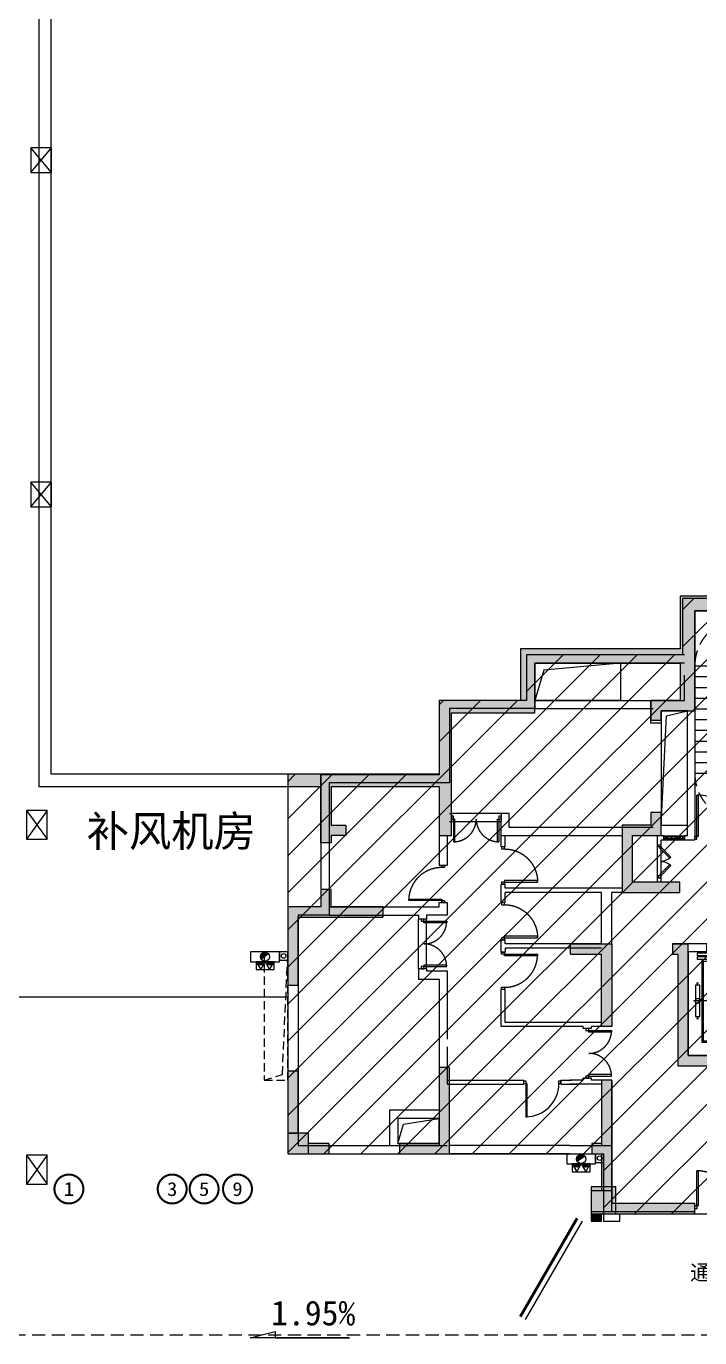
# Model space of a CAD drawing. Header units: millimetres. Extents: x -248992 to 1906102, y -24098 to 332602.
# Drawn here: x 808960 to 825262, y 163326 to 195094 of the extents above; entities that cross this region are included whole.
import ezdxf
from ezdxf.enums import TextEntityAlignment as Align
from ezdxf.xclip import XClip

# ---------------------------------------------------------------- set-up
doc = ezdxf.new("R2010")
doc.units = ezdxf.units.MM
doc.header["$LTSCALE"] = 100
doc.header["$XCLIPFRAME"] = 0
for name, pattern in [('A6-DK-B1F$0$HIDDEN2', [4.7625, 3.175, -1.5875]), ('X8-B1F$0$ACO-DASHED', [3, 2, -1]), ('XG-130-CORE-B1F(6100)$0$XG-14CORE-SF$0$X1-CORE-SF$0$HIDDEN2', [4.7625, 3.175, -1.5875])]:
    doc.linetypes.add(name, pattern=pattern)
for name, color, linetype in [('-ACO-TTLB', 153, 'Continuous'), ('8#-HW-B1F$0$S-HATCH-X', 251, 'Continuous'), ('8#-W-B1F$0$S-COLUMN-S', 2, 'Continuous'), ('8#-W-B1F$0$S-WALL-S', 4, 'Continuous'), ('A-HATCH', 251, 'Continuous'), ('A-ROOM-IDEN', 31, 'Continuous'), ('A6-DK-B1F$0$A-TRACK', 77, 'A6-DK-B1F$0$HIDDEN2'), ('A6-DK-BG-B1F$0$A-DRAIN', 152, 'Continuous'), ('A6-DK-BG-B1F$0$A-STAIR', 142, 'Continuous'), ('A6-DK-renfang-B1F$0$COLUMN', 9, 'Continuous'), ('A6-DK-renfang-B1F$0$PUB_HATCH', 8, 'Continuous'), ('A6-DK-renfang-B1F$0$WALL', 9, 'Continuous'), ('A6-W-B1$0$S-WALL-S', 4, 'Continuous'), ('TP-DK-1(xhs)$0$P-J-DIM-L', 70, 'Continuous'), ('TP-DK-1(xhs)$0$P-X-L', 240, 'Continuous'), ('TP-DK-1(xhs)$0$P-X-M', 2, 'Continuous'), ('TP-DK-1(xhs)$0$P-X-X', 1, 'Continuous'), ('X8-B1F$0$A-CONC', 30, 'Continuous'), ('X8-B1F$0$A-DOOR', 190, 'Continuous'), ('X8-B1F$0$A-HOLE-FLOR', 242, 'Continuous'), ('X8-B1F$0$A-WALL', 2, 'Continuous'), ('X8-B1F$0$xref(dwg引用图层)', 7, 'Continuous'), ('XA6-130-S-B1F$0$A-DOOR', 190, 'Continuous'), ('XA6-130-S-B1F$0$A-HOLE-FLOR', 242, 'Continuous'), ('XA6-130-S-B1F$0$A-STAIR', 142, 'Continuous'), ('XA6-130-S-B1F$0$A-WALL', 2, 'Continuous'), ('XG-130-CORE-B1F(6100)$0$A-DOOR', 190, 'Continuous'), ('XG-130-CORE-B1F(6100)$0$A-EVTR', 193, 'Continuous'), ('XG-130-CORE-B1F(6100)$0$A-HOLE-FLOR', 242, 'Continuous'), ('XG-130-CORE-B1F(6100)$0$A-SILL', 135, 'Continuous'), ('XG-130-CORE-B1F(6100)$0$A-STAIR', 142, 'Continuous'), ('XG-130-CORE-B1F(6100)$0$A-WALL', 2, 'Continuous'), ('XG-130-CORE-B1F(6100)$0$XG-14CORE-SF$0$A-STAIR', 142, 'Continuous'), ('XG-130-CORE-B1F(6100)$0$XG-14CORE-SF$0$X1-CORE-SF$0$A-INDEX', 134, 'Continuous'), ('XG-130-CORE-B1F(6100)$0$XG-14CORE-SF$0$X1-CORE-SF$0$A-RAIL', 55, 'Continuous'), ('XG-130-CORE-B1F(6100)$0$XG-14CORE-SF$0$X1-CORE-SF$0$A-STAIR', 142, 'Continuous'), ('XG-130-CORE-B1F(6100)$0$XU-3A-28F-SF$0$A-WIND', 126, 'Continuous'), ('xref(dwg引用图层)', 7, 'Continuous')]:
    doc.layers.add(name, color=color, linetype=linetype)
for name, color, linetype, plot in [('8#-HW-B1F$0$S-EDIT', 241, 'Continuous', False), ('A6-W-B1$0$S-EDIT', 241, 'Continuous', False), ('XG-130-CORE-B1F(6100)$0$XG-14CORE-SF$0$X1-CORE-SF$0$-ACO-PLTW', 220, 'XG-130-CORE-B1F(6100)$0$XG-14CORE-SF$0$X1-CORE-SF$0$HIDDEN2', False)]:
    doc.layers.add(name, color=color, linetype=linetype, plot=plot)
doc.layers.add('LVTRY', color=6, linetype='Continuous', lineweight=18)
doc.layers.add('PUB_TEXT', color=7, linetype='Continuous', lineweight=15)
doc.styles.add('-黑体', font='simhei.ttf')
doc.styles.add('A6-DK-BG-B1F$0$华文细黑', font='STXIHEI.TTF')
doc.styles.add('华文细黑', font='STXIHEI.TTF')

# ---------------------------------------------------------------- blocks, each defined once
blk = doc.blocks.new('*U95')
at = {"linetype": 'ByBlock', "lineweight": -2}
for points in [[(0, -35), (50, -35), (50, 35), (0, 35)], [(1150, -35), (1200, -35), (1200, 35), (1150, 35)], [(85, -585), (85, -35), (50, -35), (50, -585)], [(1115, -585), (1115, -35), (1150, -35), (1150, -585)]]:
    blk.add_lwpolyline(points, close=True, dxfattribs=at)
for centre, start, end in [((50, -35), 270, 0), ((1150, -35), 180, 270)]:
    blk.add_arc(centre, 550, start, end, dxfattribs=at)
blk = doc.blocks.new('*U103')
for points in [[(-900, 35), (-850, 35), (-850, -35), (-900, -35)], [(-50, 35), (0, 35), (0, -35), (-50, -35)], [(-85, -835), (-85, -35), (-50, -35), (-50, -835)]]:
    blk.add_lwpolyline(points, close=True)
blk.add_arc((-50, -35), 800, 180, 270)
blk = doc.blocks.new('*U104')
at = {"linetype": 'ByBlock', "lineweight": -2}
for points in [[(85, 885), (85, 35), (50, 35), (50, 885)], [(1715, 885), (1715, 35), (1750, 35), (1750, 885)], [(0, 35), (50, 35), (50, -35), (0, -35)], [(1750, 35), (1800, 35), (1800, -35), (1750, -35)]]:
    blk.add_lwpolyline(points, close=True, dxfattribs=at)
for centre, start, end in [((50, 35), 0, 90), ((1750, 35), 90, 180)]:
    blk.add_arc(centre, 850, start, end, dxfattribs=at)
blk = doc.blocks.new('*U98')
for points in [[(-815, 835), (-815, 35), (-850, 35), (-850, 835)], [(-850, -35), (-900, -35), (-900, 35), (-850, 35)], [(0, -35), (-50, -35), (-50, 35), (0, 35)]]:
    blk.add_lwpolyline(points, close=True)
blk.add_arc((-850, 35), 800, 0, 90)
blk = doc.blocks.new('XA6-130-S-B1F')
at = {"layer": 'XA6-130-S-B1F$0$A-HOLE-FLOR'}
blk.add_lwpolyline([(5880, 13190), (7950, 13190), (7950, 12290), (5880, 12290)], close=True, dxfattribs=at)
blk.add_lwpolyline([(7950, 13190), (6095, 13024), (5880, 12290)], dxfattribs=at)
at = {"layer": 'XA6-130-S-B1F$0$A-STAIR'}
for points in [[(5060, 9550), (3860, 9550)], [(5060, 9350), (3860, 9350)], [(3060, 5790), (3060, 6990)], [(3260, 5790), (3260, 6990)]]:
    blk.add_lwpolyline(points, dxfattribs=at)
at = {"layer": 'XA6-130-S-B1F$0$A-WALL'}
for points in [[(9500, 13390), (5680, 13390), (5680, 12290), (3560, 12290), (3560, 10490), (700, 10490)], [(9500, 13190), (5880, 13190), (5880, 12090), (3810, 12090), (3810, 10290), (900, 10290), (900, 7090), (150, 7090), (150, 1510), (7740, 1510), (7740, 110), (9750, 110)], [(5880, 12290), (8740, 12290)], [(5880, 12090), (8740, 12090)], [(3560, 10490), (700, 10490), (700, 7290), (-100, 7290), (-100, 1310), (7540, 1310), (7540, -90), (9750, -90)], [(3810, 9550), (3860, 9550), (3860, 9350), (3810, 9350)], [(7990, 9210), (5260, 9210), (5260, 9550), (5060, 9550)], [(5060, 9550), (5060, 9350)], [(7990, 9010), (5060, 9010), (5060, 9350), (5060, 9350)], [(3560, 9020), (3560, 8290)], [(3760, 9020), (3760, 8290)], [(5060, 8740), (5060, 9010)], [(8740, 9210), (7990, 9210), (7990, 7740), (5160, 7740)], [(5160, 8740), (5160, 9010)], [(5160, 8740), (5060, 8740)], [(3760, 8290), (3560, 8290)], [(5060, 7390), (5060, 7840)], [(5160, 7840), (5060, 7840)], [(5160, 7740), (5160, 7840)], [(5160, 7390), (5160, 7640)], [(7490, 7640), (5160, 7640)], [(7490, 6390), (7490, 7640)], [(7990, 7640), (7740, 7640)], [(7740, 6390), (7740, 7640)], [(900, 7290), (3560, 7290), (3560, 7390), (3760, 7390), (3760, 7090), (3260, 7090), (3260, 6990)], [(3760, 7390), (3760, 7090)], [(5160, 7390), (5060, 7390)], [(900, 7090), (3060, 7090), (3060, 6990)], [(3260, 6990), (3060, 6990)], [(5160, 6290), (5160, 6190), (5060, 6190), (5060, 6490)], [(5160, 6490), (5060, 6490)], [(5160, 6390), (5160, 6490)], [(7490, 6390), (5160, 6390)], [(9210, 6390), (9210, 6140)], [(9210, 6390), (9590, 6390)], [(7490, 6290), (5160, 6290)], [(9210, 6140), (9340, 6140)], [(9590, 6210), (9590, 3690), (11710, 3690), (11710, 6210)], [(3060, 5790), (3060, 5540), (3560, 5540), (3560, 1510)], [(3260, 5790), (3060, 5790)], [(3260, 5790), (3260, 5740), (3760, 5740), (3760, 3510), (3810, 3510), (3810, 2890)], [(5160, 5290), (5060, 5290)], [(7050, 4390), (5060, 4390), (5060, 5290)], [(7490, 4490), (5160, 4490), (5160, 5290)], [(5160, 5190), (5160, 5290)], [(7050, 4340), (7050, 4390)], [(7250, 4340), (7050, 4340)], [(7490, 4390), (7250, 4390)], [(7250, 4340), (7250, 4390)], [(7050, 3090), (6650, 3090)], [(7490, 2990), (6650, 2990)], [(7050, 3090), (7050, 3140)], [(7250, 3140), (7050, 3140)], [(7250, 3090), (7250, 3140)], [(7740, 3090), (7250, 3090)], [(7490, 2990), (7490, 1510)], [(7740, 3090), (7740, 1510)], [(9750, -90), (9750, 110)]]:
    blk.add_lwpolyline(points, dxfattribs=at)
at = {"layer": 'XA6-130-S-B1F$0$A-DOOR'}
for name, p in [('*U95', (3860, 9450)), ('*U104', (9750, 10))]:
    blk.add_blockref(name, p, dxfattribs=at)
at = {"layer": 'XA6-130-S-B1F$0$A-DOOR', "xscale": -1, "rotation": 270}
for p in [(5110, 8740), (5110, 7390)]:
    blk.add_blockref('*U98', p, dxfattribs=at)
at = {"layer": 'XA6-130-S-B1F$0$A-DOOR'}
for name, p, rotation in [('*U103', (3660, 7390), 270), ('*U95', (3160, 5790), 90), ('*U98', (5110, 5290), 270), ('*U95', (7150, 3140), 90)]:
    blk.add_blockref(name, p, dxfattribs=dict(at, rotation=rotation))
blk = doc.blocks.new('*U198')
for p, q in [((-25, 0), (-25, 500)), ((25, 0), (25, 500))]:
    blk.add_line(p, q)
for points in [[(25, 500), (-25, 500), (-25, 450), (25, 450)], [(25, 500), (-25, 500), (-25, 450), (25, 450)], [(22, 497), (-22, 497), (-22, 453), (22, 453)], [(22, 497), (-22, 497), (-22, 453), (22, 453)], [(16, 395), (13, 395), (13, 399), (-16, 445), (-16, 450), (-13, 450), (-13, 446), (16, 400), (16, 395)], [(16, 295), (13, 295), (13, 299), (-16, 345), (-16, 350), (-13, 350), (-13, 346), (16, 300), (16, 295)], [(25, 0), (-25, 0), (-25, 50), (25, 50)], [(25, 0), (-25, 0), (-25, 50), (25, 50)], [(22, 3), (-22, 3), (-22, 47), (22, 47)], [(22, 3), (-22, 3), (-22, 47), (22, 47)], [(16, 195), (13, 195), (13, 199), (-16, 245), (-16, 250), (-13, 250), (-13, 246), (16, 200), (16, 195)], [(16, 95), (13, 95), (13, 99), (-16, 145), (-16, 150), (-13, 150), (-13, 146), (16, 100), (16, 95)]]:
    blk.add_lwpolyline(points, close=True)
blk = doc.blocks.new('*U199')
for points in [[(-1100, -35), (-1050, -35), (-1050, 35), (-1100, 35)], [(-50, -35), (0, -35), (0, 35), (-50, 35)], [(-85, -1035), (-85, -35), (-50, -35), (-50, -1035)]]:
    blk.add_lwpolyline(points, close=True)
blk.add_arc((-50, -35), 1000, 180, 270)
blk = doc.blocks.new('XG-130-CORE-B1F(6100)$0$DT-YL')
for p, q in [((13512, 6200), (12412, 6200)), ((12962, 3900), (12962, 6200)), ((12562, 5955), (12262, 5955)), ((12562, 6010), (12562, 5955)), ((13362, 5955), (13362, 6010)), ((13662, 5955), (13362, 5955)), ((12156, 5430), (12106, 5430)), ((12131, 5380), (12131, 5430)), ((13806, 5000), (12031, 5000)), ((12156, 4570), (12106, 4570)), ((12131, 4620), (12131, 4570))]:
    blk.add_line(p, q)
for points in [[(13806, 6100), (13806, 6160), (12118, 6160), (12118, 6100)], [(13806, 6010), (13806, 6070), (12118, 6070), (12118, 6010)], [(12081, 5380), (12081, 4620), (12181, 4620), (12181, 5380)]]:
    blk.add_lwpolyline(points, close=True)
for points in [[(12231, 6010), (12231, 4000), (13693, 4000), (13693, 6010)], [(12262, 5955), (12262, 4030), (13662, 4030), (13662, 5955)]]:
    blk.add_lwpolyline(points)
blk.add_circle((12131, 5000), 60)
at = {"extrusion": (0, 0, -1)}
blk.add_ellipse((12962, 5000), major_axis=(60.1, 0), ratio=0.918919, start_param=4.712389, end_param=10.995574, dxfattribs=at)
blk = doc.blocks.new('*U200')
at = {"linetype": 'ByBlock', "lineweight": -2}
for points in [[(0, 35), (50, 35), (50, -35), (0, -35)], [(322, 258), (75, 10), (50, 35), (297, 282)], [(478, 258), (725, 10), (750, 35), (503, 282)], [(800, 35), (750, 35), (750, -35), (800, -35)]]:
    blk.add_lwpolyline(points, close=True, dxfattribs=at)
for centre, start, end in [((50, 35), 0, 45), ((750, 35), 135, 180)]:
    blk.add_arc(centre, 350, start, end, dxfattribs=at)
blk = doc.blocks.new('XG-130-CORE-B1F(6100)')
at = {"layer": 'XG-130-CORE-B1F(6100)$0$A-HOLE-FLOR'}
blk.add_lwpolyline([(8940, 9270), (9570, 9270), (9570, 12040), (8940, 12040)], close=True, dxfattribs=at)
blk.add_lwpolyline([(8940, 9270), (9069, 11912), (9570, 12040)], dxfattribs=at)
at = {"layer": 'XG-130-CORE-B1F(6100)$0$A-SILL'}
for points in [[(9005, 9010), (9505, 9010)], [(9005, 8910), (9505, 8910)]]:
    blk.add_lwpolyline(points, dxfattribs=at)
at = {"layer": 'XG-130-CORE-B1F(6100)$0$A-STAIR'}
blk.add_lwpolyline([(10040, 6390), (11140, 6390)], dxfattribs=at)
at = {"layer": 'XG-130-CORE-B1F(6100)$0$A-WALL'}
for p, q in [((12360, 14460), (12360, 9190)), ((10850, 9010), (10850, 8910)), ((10900, 9190), (10900, 9010))]:
    blk.add_line(p, q, dxfattribs=at)
for points in [[(12360, 14460), (9750, 14460), (9750, 8990)], [(9570, 9010), (9570, 12040), (8940, 12040), (8940, 11740), (8690, 11740), (8690, 12290), (9500, 12290), (9500, 12900)], [(9005, 8910), (9005, 9010), (8940, 9010), (8940, 9570), (8690, 9570), (8690, 9270), (7990, 9270), (7990, 7640), (9390, 7640), (9390, 7890), (8940, 7890), (8940, 7990), (8840, 7990), (8840, 7890), (8240, 7890), (8240, 9020), (8840, 9020), (8840, 8790)], [(12610, 9270), (13310, 9270), (13310, 7640), (11910, 7640), (11910, 7990), (12010, 7990), (12010, 7890), (13060, 7890), (13060, 9020), (12010, 9020), (12010, 8790), (11910, 8790), (11910, 9090), (11000, 9090), (11000, 8910), (10850, 8910)], [(8840, 8790), (8940, 8790), (8940, 8910), (9005, 8910)], [(9570, 9010), (9505, 9010)], [(9505, 9010), (9505, 8910), (9750, 8910), (9750, 8990), (9750, 8990)], [(10900, 9010), (10850, 9010)], [(12360, 9190), (10900, 9190)], [(11710, 6390), (11140, 6390), (11140, 6210), (11710, 6210), (11710, 3690), (9590, 3690), (9590, 6210), (10040, 6210), (10040, 6390), (9590, 6390)]]:
    blk.add_lwpolyline(points, dxfattribs=at)
at = {"layer": 'XG-130-CORE-B1F(6100)$0$XG-14CORE-SF$0$A-STAIR'}
for p, q in [((11910, 7990), (11910, 8910)), ((12010, 8910), (12010, 7990)), ((8840, 8790), (8840, 7990)), ((8940, 7990), (8940, 8790))]:
    blk.add_line(p, q, dxfattribs=at)
at = {"layer": 'XG-130-CORE-B1F(6100)$0$XG-14CORE-SF$0$X1-CORE-SF$0$-ACO-PLTW'}
blk.add_line((11180, 13175), (10930, 13175), dxfattribs=at)
blk.add_lwpolyline([(10930, 13175), (10930, 10475), (11180, 10475), (11180, 13175)], dxfattribs=at)
at = {"layer": 'XG-130-CORE-B1F(6100)$0$XG-14CORE-SF$0$X1-CORE-SF$0$A-INDEX'}
for points in [[(12360, 12742), (11815, 12428), (11692, 12530), (11808, 12250), (11685, 12352), (11130, 12032)], [(12360, 12800), (11774, 12462)], [(11731, 12437), (11130, 12090)]]:
    blk.add_lwpolyline(points, dxfattribs=at)
at = {"layer": 'XG-130-CORE-B1F(6100)$0$XG-14CORE-SF$0$X1-CORE-SF$0$A-RAIL'}
for points in [[(10905, 10450), (11205, 10450), (11205, 13200), (10905, 13200)], [(10955, 10500), (11155, 10500), (11155, 13150), (10955, 13150)]]:
    blk.add_lwpolyline(points, close=True, dxfattribs=at)
at = {"layer": 'XG-130-CORE-B1F(6100)$0$XG-14CORE-SF$0$X1-CORE-SF$0$A-STAIR'}
for p, q in [((9750, 13125), (10905, 13125)), ((10955, 13125), (11155, 13125)), ((10980, 10525), (10980, 13125)), ((11130, 10525), (11130, 13125)), ((11205, 13125), (12360, 13125)), ((9750, 12865), (10905, 12865)), ((10955, 12865), (10980, 12865)), ((11205, 12865), (12360, 12865)), ((9750, 12605), (10905, 12605)), ((10955, 12605), (10980, 12605)), ((11130, 12605), (11155, 12605)), ((11205, 12605), (12022, 12605)), ((12122, 12605), (12360, 12605)), ((9750, 12345), (10905, 12345)), ((9750, 12085), (10905, 12085)), ((10955, 12345), (10980, 12345)), ((10955, 12085), (10980, 12085)), ((11130, 12345), (11155, 12345)), ((11205, 12345), (11572, 12345)), ((11205, 12345), (11572, 12345)), ((11222, 12085), (12360, 12085)), ((11672, 12345), (11694, 12345)), ((11769, 12345), (12360, 12345)), ((9750, 11825), (10905, 11825)), ((10955, 11825), (10980, 11825)), ((11130, 11825), (11155, 11825)), ((11205, 11825), (12360, 11825)), ((9750, 11565), (10905, 11565)), ((10955, 11565), (10980, 11565)), ((11130, 11565), (11155, 11565)), ((11205, 11565), (12360, 11565)), ((9750, 11305), (10905, 11305)), ((10955, 11305), (10980, 11305)), ((11130, 11305), (11155, 11305)), ((11205, 11305), (12360, 11305)), ((9750, 11045), (10905, 11045)), ((10955, 11045), (10980, 11045)), ((11130, 11045), (11155, 11045)), ((11205, 11045), (12360, 11045)), ((9750, 10785), (10905, 10785)), ((9750, 10525), (10905, 10525)), ((10955, 10785), (10980, 10785)), ((10955, 10525), (11155, 10525)), ((11130, 10785), (11155, 10785)), ((11205, 10785), (12360, 10785)), ((11205, 10525), (12360, 10525))]:
    blk.add_line(p, q, dxfattribs=at)
at = {"layer": 'XG-130-CORE-B1F(6100)$0$XG-14CORE-SF$0$X1-CORE-SF$0$A-STAIR', "linetype": 'XG-130-CORE-B1F(6100)$0$XG-14CORE-SF$0$X1-CORE-SF$0$HIDDEN2'}
for points in [[(10900, 14275), (11200, 14275)], [(11200, 9375), (10900, 9375)]]:
    blk.add_lwpolyline(points, dxfattribs=at)
for centre, start, end in [((10900, 13125), 90, 180), ((11200, 13125), 0, 90), ((10900, 10525), 180, 270), ((11200, 10525), 270, 0)]:
    blk.add_arc(centre, 1150, start, end, dxfattribs=at)
at = {"layer": 'XG-130-CORE-B1F(6100)$0$A-DOOR'}
for name, p, rotation in [('*U199', (9750, 8960), 180), ('*U200', (11960, 7990), 90)]:
    blk.add_blockref(name, p, dxfattribs=dict(at, rotation=rotation))
at = {"layer": 'XG-130-CORE-B1F(6100)$0$A-DOOR', "xscale": -1, "rotation": 270}
blk.add_blockref('*U200', (8890, 7990), dxfattribs=at)
at = {"layer": 'XG-130-CORE-B1F(6100)$0$A-EVTR'}
blk.add_blockref('XG-130-CORE-B1F(6100)$0$DT-YL', (-2312, 10), dxfattribs=at)
at = {"layer": 'XG-130-CORE-B1F(6100)$0$XU-3A-28F-SF$0$A-WIND', "rotation": 90}
blk.add_blockref('*U198', (9505, 8960), dxfattribs=at)
blk = doc.blocks.new('*U192')
at = {"color": 0, "linetype": 'ByBlock', "lineweight": -2}
for points in [[(50, -35), (0, -35), (0, 35), (50, 35)], [(900, -35), (850, -35), (850, 35), (900, 35)], [(85, -835), (85, -35), (50, -35), (50, -835)]]:
    blk.add_lwpolyline(points, close=True, dxfattribs=at)
blk.add_arc((50, -35), 800, 270, 0, dxfattribs=at)
blk = doc.blocks.new('X8-B1F')
at = {"layer": 'X8-B1F$0$A-CONC'}
for points in [[(6723, 1510), (3810, 1510)], [(6723, 1310), (3810, 1310)]]:
    blk.add_lwpolyline(points, dxfattribs=at)
at = {"layer": 'X8-B1F$0$A-HOLE-FLOR', "linetype": 'X8-B1F$0$ACO-DASHED'}
for points in [[(-675, 6200), (-675, 3090), (-100, 3090), (-100, 6200), (-675, 6200)], [(-675, 3090), (-231, 3230), (-100, 6200)]]:
    blk.add_lwpolyline(points, dxfattribs=at)
at = {"layer": 'X8-B1F$0$A-HOLE-FLOR'}
blk.add_lwpolyline([(2560, 1560), (3560, 1560), (3560, 2160), (2560, 2160)], close=True, dxfattribs=at)
blk.add_lwpolyline([(2560, 1560), (2698, 2025), (3560, 2160)], dxfattribs=at)
at = {"layer": 'X8-B1F$0$A-WALL'}
for points in [[(3760, 3900), (3760, 3000)], [(3760, 3090), (5610, 3090)], [(3760, 2990), (5610, 2990)], [(5610, 2990), (5610, 3090)], [(6510, 3090), (6768, 3090)], [(6510, 2990), (6510, 3090)], [(6510, 2990), (6910, 2990)], [(3560, 2360), (2360, 2360), (2360, 1510)]]:
    blk.add_lwpolyline(points, dxfattribs=at)
blk.add_lwpolyline([(2560, 2160), (2560, 1560), (3560, 1560), (3560, 2160)], close=True, dxfattribs=at)
ref = blk.add_blockref('XA6-130-S-B1F', (0, 0))
XClip(ref).set_block_clipping_path([(34550.0000091304, 9090), (34550.0000083008, 11952.666195809), (32929.9999999999, 12040.0000000001), (32929.9999999999, 12417.2815828601), (32929.9999999999, 15267.9111320523), (-1000.0000000001, 15267.9111320523), (-1000.0000000001, -409.0549071344), (3759.9999999999, -409.0548231135), (3759.9999999999, 4082.3958232776), (6722.8048819885, 4082.3958232776), (6722.8048819885, -409.0547888035), (21290, -409.0545120234), (21289.9999999999, 1250.4231334837), (24929.9999999999, 1250.4231334837), (24929.9999999999, -409.0543945005), (34550.0000083008, -409.0542769775)])
at = {"layer": 'X8-B1F$0$A-DOOR'}
blk.add_blockref('*U192', (5610, 3040), dxfattribs=at)
at = {"layer": 'X8-B1F$0$xref(dwg引用图层)'}
blk.add_blockref('XG-130-CORE-B1F(6100)', (0, 0), dxfattribs=at)
blk = doc.blocks.new('8#-HW-B1F')
at = {"layer": '8#-HW-B1F$0$S-HATCH-X'}
for points in [[(41630, 8840), (41630, 9020), (41330, 9020), (41330, 9270), (41630, 9270), (41630, 14160), (33180, 14160), (33180, 12290), (33890, 12290), (33890, 11810), (33640, 11810), (33640, 12040), (32830, 12040), (32830, 14460), (30220, 14460), (30220, 11990), (25140, 11990), (25140, 9020), (24840, 9020), (24840, 10190), (22280, 10190), (22280, 9270), (22580, 9270), (22580, 9020), (22280, 9020), (22280, 7000), (20300, 7000), (20300, 9020), (20000, 9020), (20000, 9270), (20300, 9270), (20300, 10190), (17740, 10190), (17740, 9020), (17440, 9020), (17440, 11990), (12360, 11990), (12360, 14460), (9750, 14460), (9750, 12040), (8940, 12040), (8940, 11810), (8690, 11810), (8690, 12290), (9400, 12290), (9400, 13190), (5880, 13190), (5880, 11990), (3860, 11990), (3860, 9020), (3560, 9020), (3560, 10200), (950, 10200), (950, 9270), (1300, 9270), (1300, 9020), (950, 9020), (950, 8840), (700, 8840), (700, 10200), (-100, 10200), (-100, 10500), (3560, 10500), (3560, 12290), (5530, 12290), (5530, 13540), (9400, 13540), (9400, 14810), (12710, 14810), (12710, 12290), (17740, 12290), (17740, 10490), (20600, 10490), (20600, 7300), (21980, 7300), (21980, 10490), (24840, 10490), (24840, 12290), (29870, 12290), (29870, 14810), (33180, 14810), (33180, 14460), (42930, 14460), (42930, 10500), (43580, 10500), (43580, 10200), (42580, 10200), (42580, 14110), (41880, 14110), (41880, 8840)], [(9390, 7890), (8240, 7890), (8240, 9020), (8940, 9020), (8940, 9570), (8690, 9570), (8690, 9270), (7990, 9270), (7990, 7640), (9390, 7640), (9390, 7710)], [(2200, 7290), (950, 7290), (950, 7710), (700, 7710), (700, 7290), (-100, 7290), (-100, 5390), (150, 5390), (150, 7040), (2200, 7040)], [(7740, 6390), (6740, 6390), (6740, 6140), (7490, 6140), (7490, 4390), (7740, 4390)], [(11960, 6140), (12090, 6140), (12090, 6390), (11710, 6390), (11710, 3690), (9590, 3690), (9590, 6390), (9210, 6390), (9210, 6140), (9340, 6140), (9340, 3440), (11960, 3440)], [(150, 3310), (-100, 3310), (-100, 1810), (150, 1810)], [(3810, 3400), (3560, 3400), (3560, 1560), (2600, 1560), (2600, 1310), (3810, 1310)], [(7740, 3090), (7490, 3090), (7490, 1560), (7260, 1560), (7260, 1310), (7490, 1310), (7490, 410), (7740, 410)], [(400, 1810), (-100, 1810), (-100, 1310), (400, 1310)], [(900, 1560), (400, 1560), (400, 1310), (900, 1310)], [(7740, 410), (7240, 410), (7240, -90), (7740, -90)]]:
    blk.add_hatch(color=256, dxfattribs=at).paths.add_polyline_path(points)
at = {"layer": '8#-HW-B1F$0$S-EDIT'}
for p, q in [((12710, 14810), (9400, 14810)), ((9400, 14810), (9400, 13540)), ((9750, 13190), (9750, 14460)), ((9750, 14460), (12360, 14460)), ((9400, 13540), (5530, 13540)), ((5530, 13540), (5530, 12290)), ((5880, 11990), (5880, 13190)), ((5530, 12290), (3560, 12290)), ((3560, 12290), (3560, 10500)), ((3860, 10200), (3860, 11990)), ((3860, 11990), (5880, 11990)), ((3560, 10500), (-100, 10500)), ((-100, 10500), (-100, 10200)), ((-100, 10200), (700, 10200)), ((950, 10200), (3560, 10200)), ((950, 7710), (700, 7710)), ((700, 7710), (700, 7290)), ((950, 7290), (950, 7710)), ((700, 7290), (-100, 7290)), ((-100, 7290), (-100, 5390)), ((150, 5390), (150, 7040)), ((150, 7040), (2200, 7040)), ((2200, 7290), (950, 7290)), ((2200, 7290), (2200, 7040)), ((6740, 6140), (7490, 6140)), ((-100, 5390), (150, 5390)), ((900, 1560), (400, 1560)), ((400, 1310), (900, 1310)), ((900, 1310), (900, 1560)), ((7490, 1310), (7490, 410))]:
    blk.add_line(p, q, dxfattribs=at)
for points in [[(5880, 13190), (9400, 13190), (9400, 12290), (8690, 12290), (8690, 11810), (8940, 11810), (8940, 12040), (9750, 12040), (9750, 13990)], [(4340, 12290), (3560, 12290), (3560, 10500)], [(3560, 10200), (3560, 9020), (3860, 9020), (3860, 11990), (4340, 11990)], [(950, 10200), (950, 9270), (1300, 9270), (1300, 9020), (950, 9020), (950, 8840), (700, 8840), (700, 10200)], [(6740, 6140), (6740, 6390), (7740, 6390), (7740, 4390), (7490, 4390), (7490, 6140)], [(7740, 410), (7740, 3090), (7490, 3090), (7490, 1560), (7260, 1560), (7260, 1310), (7490, 1310)]]:
    blk.add_lwpolyline(points, dxfattribs=at)
for points in [[(7990, 9270), (7990, 7640), (9390, 7640), (9390, 7710), (9390, 7710), (9390, 7890), (8240, 7890), (8240, 9020), (8940, 9020), (8940, 9570), (8690, 9570), (8690, 9270)], [(9590, 6390), (9210, 6390), (9210, 6140), (9340, 6140), (9340, 3440), (11960, 3440), (11960, 6140), (12090, 6140), (12090, 6390), (11710, 6390), (11710, 3690), (9590, 3690)], [(150, 1810), (150, 3310), (-100, 3310), (-100, 1810)], [(2600, 1560), (2600, 1310), (3810, 1310), (3810, 3400), (3560, 3400), (3560, 1560)], [(400, 1810), (-100, 1810), (-100, 1310), (400, 1310)], [(7740, 410), (7240, 410), (7240, -90), (7740, -90)]]:
    blk.add_lwpolyline(points, close=True, dxfattribs=at)
blk = doc.blocks.new('8#-W-B1F')
at = {"layer": '8#-W-B1F$0$S-COLUMN-S'}
for points in [[(400, 1810), (-100, 1810), (-100, 1310), (400, 1310)], [(7740, 410), (7240, 410), (7240, -90), (7740, -90)]]:
    blk.add_lwpolyline(points, close=True, dxfattribs=at)
at = {"layer": '8#-W-B1F$0$S-WALL-S', "color": 0, "linetype": 'ByBlock', "lineweight": -2}
for p, q in [((12710, 14810), (9400, 14810)), ((9400, 14810), (9400, 13540)), ((9750, 13190), (9750, 14460)), ((9750, 14460), (12360, 14460)), ((9400, 13540), (5530, 13540)), ((5530, 13540), (5530, 12290)), ((5880, 11990), (5880, 13190)), ((5530, 12290), (3560, 12290)), ((3560, 12290), (3560, 10500)), ((3860, 10200), (3860, 11990)), ((3860, 11990), (5880, 11990)), ((3560, 10500), (-100, 10500)), ((-100, 10500), (-100, 10200)), ((-100, 10200), (700, 10200)), ((950, 10200), (3560, 10200)), ((950, 7710), (700, 7710)), ((700, 7710), (700, 7290)), ((950, 7290), (950, 7710)), ((700, 7290), (-100, 7290)), ((-100, 7290), (-100, 5390)), ((150, 7040), (2200, 7040)), ((150, 5390), (150, 7040)), ((2200, 7290), (950, 7290)), ((2200, 7290), (2200, 7040)), ((6740, 6140), (7490, 6140)), ((-100, 5390), (150, 5390)), ((900, 1560), (400, 1560)), ((400, 1310), (900, 1310)), ((900, 1310), (900, 1560)), ((7490, 1310), (7490, 410))]:
    blk.add_line(p, q, dxfattribs=at)
for points in [[(5880, 13190), (9400, 13190), (9400, 12290), (8690, 12290), (8690, 11810), (8940, 11810), (8940, 12040), (9750, 12040), (9750, 13990)], [(4340, 12290), (3560, 12290), (3560, 10500)], [(3560, 10200), (3560, 9020), (3860, 9020), (3860, 11990), (4340, 11990)], [(950, 10200), (950, 9270), (1300, 9270), (1300, 9020), (950, 9020), (950, 8840), (700, 8840), (700, 10200)], [(6740, 6140), (6740, 6390), (7740, 6390), (7740, 4390), (7490, 4390), (7490, 6140)], [(7740, 410), (7740, 3090), (7490, 3090), (7490, 1560), (7260, 1560), (7260, 1310), (7490, 1310)]]:
    blk.add_lwpolyline(points, dxfattribs=at)
for points in [[(7990, 9270), (7990, 7640), (9390, 7640), (9390, 7710), (9390, 7710), (9390, 7890), (8240, 7890), (8240, 9020), (8940, 9020), (8940, 9570), (8690, 9570), (8690, 9270)], [(9590, 6390), (9210, 6390), (9210, 6140), (9340, 6140), (9340, 3440), (11960, 3440), (11960, 6140), (12090, 6140), (12090, 6390), (11710, 6390), (11710, 3690), (9590, 3690)], [(150, 1810), (150, 3310), (-100, 3310), (-100, 1810)], [(2600, 1560), (2600, 1310), (3810, 1310), (3810, 3400), (3560, 3400), (3560, 1560)]]:
    blk.add_lwpolyline(points, close=True, dxfattribs=at)
blk = doc.blocks.new('BF1')
at = {"layer": 'xref(dwg引用图层)'}
for name in ['8#-HW-B1F', '8#-W-B1F']:
    blk.add_blockref(name, (73175, 166475), dxfattribs=at)
blk = doc.blocks.new('TP-DK-1(xhs)$0$PG01.1')
at = {"color": 1}
for p, q in [((108, 187), (0, 0)), ((80, 72), (66, 58)), ((89, 72), (66, 48)), ((99, 72), (66, 39)), ((109, 72), (66, 29)), ((118, 72), (66, 20)), ((128, 72), (66, 10)), ((138, 72), (66, 0)), ((147, 72), (76, 0)), ((150, 65), (85, 0)), ((150, 56), (94, 0)), ((150, 46), (104, 0)), ((216, 0), (108, 187)), ((150, 36), (114, 0)), ((150, 27), (123, 0)), ((150, 17), (133, 0)), ((150, 8), (142, 0)), ((324, 187), (216, 0)), ((296, 72), (282, 58)), ((305, 72), (282, 48)), ((315, 72), (282, 39)), ((325, 72), (282, 29)), ((334, 72), (282, 20)), ((344, 72), (282, 10)), ((354, 72), (282, 0)), ((363, 72), (292, 0)), ((366, 65), (301, 0)), ((366, 56), (310, 0)), ((366, 46), (320, 0)), ((432, 0), (324, 187)), ((366, 36), (330, 0)), ((366, 27), (339, 0)), ((366, 17), (349, 0)), ((366, 8), (358, 0))]:
    blk.add_line(p, q, dxfattribs=at)
at = {"color": 2}
for p, q in [((0, 0), (216, 0)), ((216, 0), (432, 0))]:
    blk.add_line(p, q, dxfattribs=at)
at = {"color": 1}
for points in [[(0, 0), (436, 0), (436, 190), (0, 190)], [(66, 72), (150, 72), (150, 0), (66, 0)], [(282, 72), (366, 72), (366, 0), (282, 0)]]:
    blk.add_lwpolyline(points, close=True, dxfattribs=at)
blk = doc.blocks.new('TP-DK-1(xhs)$0$PG02.4')
blk.add_hatch(color=1).paths.add_polyline_path([(265, 48, 0.699012), (461, 120, 0.141488), (444, 179)])
at = {"color": 1}
blk.add_line((265, 48), (444, 179), dxfattribs=at)
blk.add_lwpolyline([(0, 0), (700, 0), (700, 240), (0, 240)], close=True, dxfattribs=at)
blk.add_circle((350, 120), 111, dxfattribs=at)
blk = doc.blocks.new('TP-DK-1(xhs)')
at = {"layer": 'TP-DK-1(xhs)$0$P-J-DIM-L', "color": 8, "true_color": 0x808080}
for points in [[(72874, 172675), (72874, 172475), (73074, 172475), (73074, 172675)], [(80525, 167775), (80525, 167575), (80725, 167575), (80725, 167775)]]:
    blk.add_lwpolyline(points, close=True, dxfattribs=at)
at = {"layer": 'TP-DK-1(xhs)$0$P-X-L'}
for centre in [(72974, 172575), (80625, 167675)]:
    blk.add_circle(centre, 55, dxfattribs=at)
at = {"layer": 'TP-DK-1(xhs)$0$P-X-M', "extrusion": (0, 0, -1), "xscale": -1, "zscale": -1, "rotation": 180}
for p in [(-72743, 172435), (-80393, 167535)]:
    blk.add_blockref('TP-DK-1(xhs)$0$PG01.1', p, dxfattribs=at)
at = {"layer": 'TP-DK-1(xhs)$0$P-X-X', "rotation": 180}
for p in [(72874, 172675), (80525, 167775)]:
    blk.add_blockref('TP-DK-1(xhs)$0$PG02.4', p, dxfattribs=at)
blk = doc.blocks.new('A6-W-B1$0$Z-1')
at = {"layer": 'A6-W-B1$0$S-EDIT'}
for p, q in [((91833, 54151), (92533, 54651)), ((91833, 54651), (92533, 54151))]:
    blk.add_line(p, q, dxfattribs=at)
at = {"layer": 'A6-W-B1$0$S-WALL-S', "color": 0, "linetype": 'ByBlock', "lineweight": -2}
blk.add_lwpolyline([(91833, 54651), (91833, 54151), (92533, 54151), (92533, 54651), (91833, 54651)], dxfattribs=at)
blk = doc.blocks.new('A6-W-B1$0$Z-2')
at = {"layer": 'A6-W-B1$0$S-EDIT'}
for p, q in [((72869, 44139), (73369, 43539)), ((73369, 44139), (72869, 43539))]:
    blk.add_line(p, q, dxfattribs=at)
at = {"layer": 'A6-W-B1$0$S-WALL-S', "color": 0, "linetype": 'ByBlock', "lineweight": -2}
blk.add_lwpolyline([(73369, 44139), (72869, 44139), (72869, 43539), (73369, 43539), (73369, 44139)], dxfattribs=at)
blk = doc.blocks.new('A6-W-B1', base_point=(85957, 40190))
at = {"layer": 'A6-W-B1$0$S-WALL-S'}
blk.add_lwpolyline([(153307, 266990), (153007, 266990), (153007, 216865), (159832, 216865), (159832, 217165), (153307, 217165), (153307, 266990)], dxfattribs=at)
for name, p, rotation in [('A6-W-B1$0$Z-2', (226177, 275879), 180), ('A6-W-B1$0$Z-2', (226177, 267779), 180), ('A6-W-B1$0$Z-1', (98556, 308123), 270), ('A6-W-B1$0$Z-1', (98556, 299773), 270)]:
    blk.add_blockref(name, p, dxfattribs=dict(at, rotation=rotation))
blk = doc.blocks.new('A6-DK-BG-B1F$0$A-DRAIN-INDEX')
blk.add_lwpolyline([(300, 0), (0, 0), (-300, 0), (-500, 0), (-300, 50), (-300, 0)], close=True)
at = {"style": 'A6-DK-BG-B1F$0$华文细黑'}
blk.add_attdef('坡度', text='', height=250, dxfattribs=at).set_placement((0, 100), align=Align.CENTER)
blk = doc.blocks.new('A6-DK-BG-B1F')
at = {"layer": 'A6-DK-BG-B1F$0$A-STAIR'}
blk.add_line((73075, 171575), (7350, 171575), dxfattribs=at)
at = {"layer": 'A6-DK-BG-B1F$0$A-DRAIN'}
ref = blk.add_blockref('A6-DK-BG-B1F$0$A-DRAIN-INDEX', (73665, 163326), dxfattribs=dict(at, xscale=3, yscale=3, zscale=3))
ref.add_attrib('坡度', '1.95%', dxfattribs={"layer": '0', "height": 600, "style": 'A6-DK-BG-B1F$0$华文细黑'}).set_placement((73689, 163626), align=Align.CENTER)
blk = doc.blocks.new('A6-DK-renfang-B1F$0$_FZH')
blk.add_lwpolyline([(-0.5, -0.5), (0.5, -0.5), (0.5, 0.5), (-0.5, 0.5)], close=True)
at = {"layer": 'A6-DK-renfang-B1F$0$PUB_HATCH'}
blk.add_solid([(-0.5, -0.5), (0.5, -0.5), (-0.5, 0.5), (0.5, 0.5)], dxfattribs=at)
blk = doc.blocks.new('A6-DK-renfang-B1F')
at = {"layer": 'A6-DK-renfang-B1F$0$PUB_HATCH', "linetype": 'ByBlock'}
blk.add_hatch(color=256, dxfattribs=at).paths.add_polyline_path([(81015, 166575), (81015, 166325), (82925, 166325), (82925, 166575)])
at = {"layer": 'A6-DK-renfang-B1F$0$PUB_HATCH'}
blk.add_hatch(color=256, dxfattribs=at).paths.add_polyline_path([(80665, 166325), (80415, 166325), (80415, 166150), (80665, 166150)])
at = {"color": 0, "extrusion": (0, 0, -1)}
blk.add_line((80196, 166150), (78821, 163768), dxfattribs=at)
at = {"color": 0, "extrusion": (0, 0, -1), "const_width": 68.8}
blk.add_lwpolyline([(-80077, 166219), (-78702, 163837)], dxfattribs=at)
at = {"layer": 'A6-DK-renfang-B1F$0$WALL', "color": 3, "linetype": 'ByBlock'}
for p, q in [((82925, 166575), (81015, 166575)), ((82925, 166325), (82925, 166575)), ((81015, 166325), (82925, 166325))]:
    blk.add_line(p, q, dxfattribs=at)
at = {"layer": 'A6-DK-renfang-B1F$0$WALL', "color": 3}
for p, q in [((80415, 166325), (80415, 166150)), ((80665, 166150), (80665, 166325)), ((80415, 166150), (80665, 166150))]:
    blk.add_line(p, q, dxfattribs=at)
at = {"layer": 'A6-DK-renfang-B1F$0$COLUMN', "color": 3, "xscale": 600.0000000037253, "yscale": 659.5841790274717, "zscale": 659.5841790274717}
blk.add_blockref('A6-DK-renfang-B1F$0$_FZH', (80715, 166655), dxfattribs=at)
blk = doc.blocks.new('A6-DK-B1F$0$gsethsergtyf')
at = {"layer": 'A6-DK-B1F$0$A-TRACK'}
blk.add_line((53550, 163400, 0), (125050, 163400, 0), dxfattribs=at)
blk = doc.blocks.new('dttc')
at = {"layer": 'A-HATCH'}
h = blk.add_hatch(dxfattribs=at)
h.set_pattern_fill('ANSI31', color=256, scale=200)
h.paths.add_polyline_path([(115055, 176975), (115055, 180935), (106305, 180935), (106305, 181235), (103095, 181235), (103095, 178765), (98015, 178765), (98015, 176965), (95155, 176965), (95155, 173775), (93775, 173775), (93775, 176965), (90915, 176965), (90915, 178765), (85835, 178765), (85835, 181235), (82625, 181235), (82625, 179865), (78855, 179865), (78855, 178765), (76735, 178765), (76735, 176975), (73075, 176975), (73075, 167785), (80715, 167785), (80715, 166150), (81115, 166150), (81115, 166325), (86974, 166325), (86974, 167725), (101974, 167725), (101974, 166385), (108265, 166385), (108265, 169415), (110495, 169415), (110495, 175265), (115055, 175265)])
blk.add_lwpolyline([(85835, 181235), (82625, 181235), (82625, 179865), (78855, 179865), (78855, 178765), (76735, 178765), (76735, 176975), (73075, 176975), (73075, 167785), (80715, 167785), (80715, 166150), (81115, 166150), (81115, 166325), (86974, 166325)], dxfattribs=at)

msp = doc.modelspace()

# ---------------------------------------------------------------- linework, layer by layer
at = {"layer": 'LVTRY', "color": 6, "const_width": 50}
for points in [[(810342.6, 166928.8, 1), (809642.6, 166928.8, 1)], [(812842.6, 166928.8, 1), (812142.6, 166928.8, 1)], [(813615.8, 166928.8, 1), (812915.8, 166928.8, 1)], [(814423.3, 166928.8, 1), (813723.3, 166928.8, 1)]]:
    msp.add_lwpolyline(points, format="xyb", close=True, dxfattribs=at)

# ---------------------------------------------------------------- block references
at = {"layer": '-ACO-TTLB'}
for name in ['BF1', 'dttc']:
    msp.add_blockref(name, (742216.9, 0), dxfattribs=at)
msp.add_blockref('A6-DK-B1F$0$gsethsergtyf', (742216.9, 0))
at = {"layer": 'xref(dwg引用图层)'}
for name, p in [('A6-W-B1', (742216.9, 0)), ('TP-DK-1(xhs)', (742216.9, 0)), ('A6-DK-BG-B1F', (742216.9, 0)), ('A6-DK-renfang-B1F', (742216.9, 0)), ('X8-B1F', (815391.9, 166475))]:
    msp.add_blockref(name, p, dxfattribs=at)

# ---------------------------------------------------------------- texts
at = {"layer": 'A-ROOM-IDEN', "style": '华文细黑'}
for s, height, p in [('补风机房', 750, (812470.5, 175223.1)), ('通往8号楼', 375, (826177.2, 164719.3))]:
    msp.add_text(s, height=height, dxfattribs=at).set_placement(p, align=Align.CENTER)
at = {"layer": 'PUB_TEXT', "color": 6, "style": '-黑体'}
for s, width, p, p2 in [('1', 1.065055, (809864.3, 166762.5), (810120.9, 166762.5)), ('3', 1.032317, (812368.3, 166759.6), (812617, 166759.6)), ('5', 1.048503, (813139.5, 166761), (813392.1, 166761)), ('9', 1.032317, (813948.9, 166759.6), (814197.6, 166759.6))]:
    msp.add_text(s, height=335, dxfattribs=dict(at, width=width)).set_placement(p, p2, align=Align.FIT)

doc.saveas('drawing.dxf')
